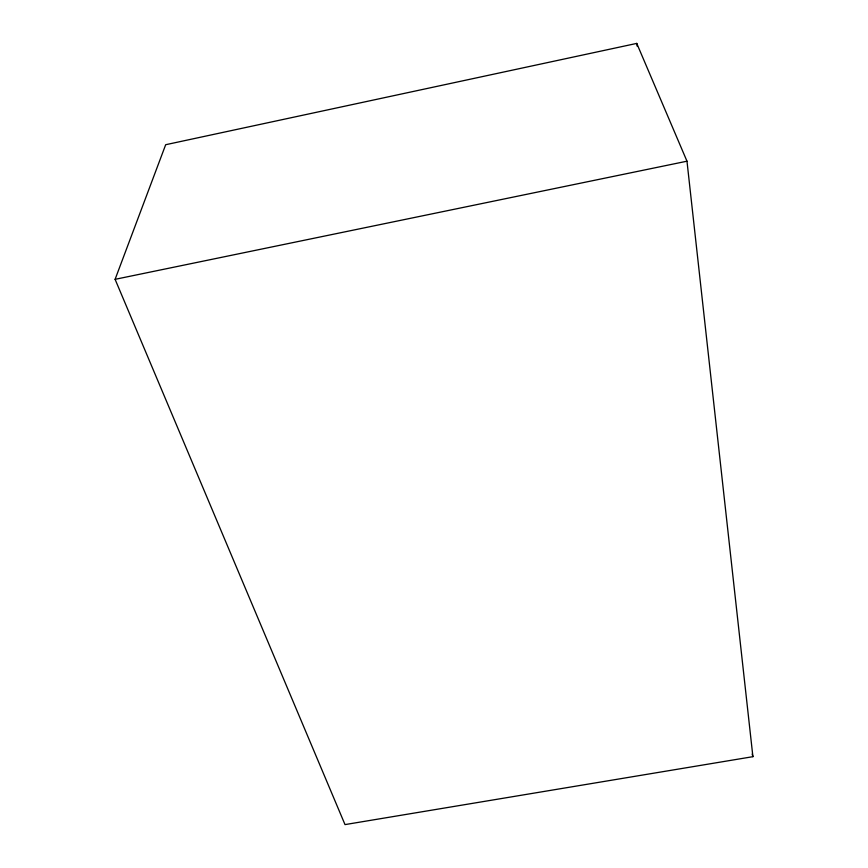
<?xml version="1.0" encoding="UTF-8"?>
<svg xmlns="http://www.w3.org/2000/svg" width="868" height="868" viewBox="0 0 868 868"><rect width="100%" height="100%" fill="white"/><g stroke="black" fill="none" stroke-linecap="round" stroke-linejoin="round"><path stroke-width="1.3" d="M115.097 279.333L165.679 144.717L636.754 43.4L686.979 161.198L752.903 756.679L345.008 824.6L115.097 279.333L686.979 161.198M752.176 754.075L752.903 756.679M636.754 43.4L637.101 46.091"/></g></svg>
